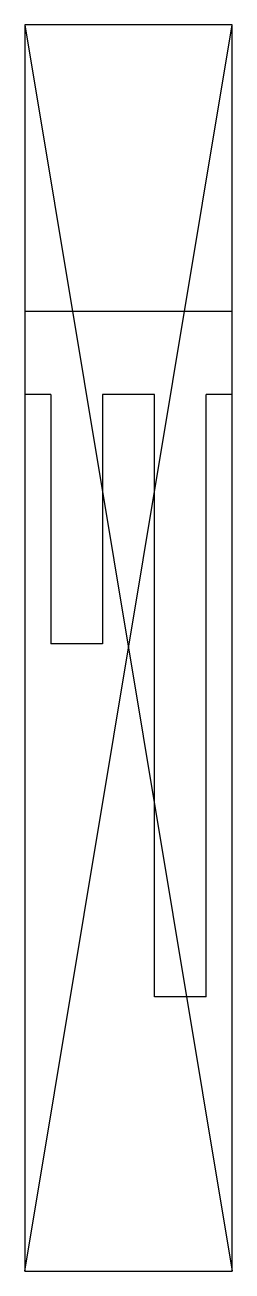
# Model space of a CAD drawing. Header units: metres. Extents: x 0 to 0.5, y 0 to 3.
import ezdxf

# ---------------------------------------------------------------- set-up
doc = ezdxf.new("R2010")
doc.units = ezdxf.units.M
doc.header["$LTSCALE"] = 0.2

msp = doc.modelspace()

# ---------------------------------------------------------------- linework, layer by layer
for p, q in [((0.5, 3), (0, 3)), ((0, 3), (0, 0)), ((0.5, 0), (0.5, 3)), ((0.5, 2.31), (0, 2.31)), ((0.0625, 2.11), (0, 2.11)), ((0.0625, 2.11), (0.0625, 1.51)), ((0.3125, 2.11), (0.1875, 2.11)), ((0.1875, 2.11), (0.1875, 1.51)), ((0.3125, 0.66), (0.3125, 2.11)), ((0.4375, 0.66), (0.4375, 2.11)), ((0.5, 2.11), (0.4375, 2.11)), ((0.1875, 1.51), (0.0625, 1.51)), ((0.4375, 0.66), (0.3125, 0.66)), ((0, 0), (0.5, 0))]:
    msp.add_line(p, q)
for points in [[(0, 0), (0.5, 3)], [(0, 3), (0.5, 0)]]:
    msp.add_lwpolyline(points)

doc.saveas('drawing.dxf')
